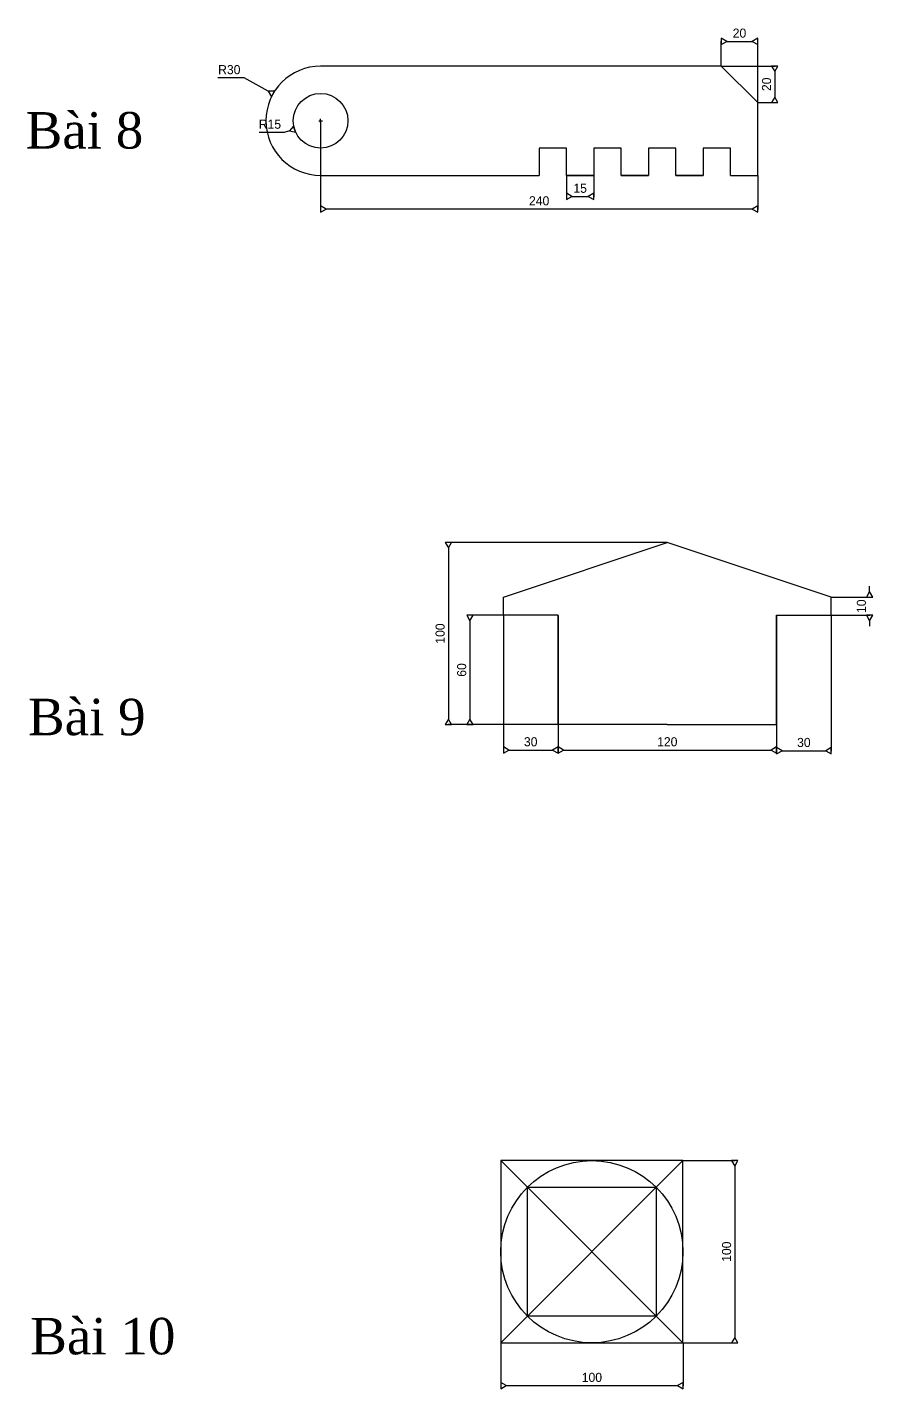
# Model space of a CAD drawing. Header units: inches. Extents: x 90 to 18020, y 90 to 97676.
# Drawn here: x 6148 to 6613, y 94785 to 95532 of the extents above; entities that cross this region are included whole.
import ezdxf

# ---------------------------------------------------------------- set-up
doc = ezdxf.new("R2010")
doc.units = ezdxf.units.IN
doc.header["$MEASUREMENT"] = 0
doc.layers.add('Line1', color=7, linetype='Continuous', lineweight=30)
doc.styles.add('Text1', font='times.ttf')
doc.dimstyles.new('Style1', dxfattribs={"dimtxt": 5, "dimasz": 3, "dimexe": 0.18, "dimexo": 0.0625, "dimgap": 2, "dimtad": 1, "dimtoh": 1, "dimdec": 0, "dimzin": 0, "dimdsep": 46, "dimtxsty": 'Standard', "dimblk": 'DATUMBLANK', "dimcen": 1, "dimadec": 0, "dimazin": 0, "dimtfac": 1, "dimtdec": 0, "dimtofl": 0, "dimtmove": 0, "dimatfit": 1, "dimfxl": 1, "dimtolj": 1, "dimtzin": 0, "dimarcsym": 2})

# ---------------------------------------------------------------- blocks, each defined once
blk = doc.blocks.new('_DatumBlank')
at = {"color": 0, "linetype": 'ByBlock', "lineweight": -2}
for p, q in [((0, 0.58), (-1, 0)), ((-1, 0), (0, -0.58)), ((0, -0.58), (0, 0.58))]:
    blk.add_line(p, q, dxfattribs=at)
blk = doc.blocks.new('*D73')
at = {"color": 0, "lineweight": -2, "transparency": 16777216}
for p, q in [((6529.44, 95510.78), (6529.44, 95524.45)), ((6532.44, 95524.27), (6546.44, 95524.27)), ((6549.44, 95490.78), (6549.44, 95524.45))]:
    blk.add_line(p, q, dxfattribs=at)
at = {"layer": 'Defpoints', "color": 0, "transparency": 16777216}
for p in [(6549.44, 95524.27), (6529.44, 95510.72), (6549.44, 95490.72)]:
    blk.add_point(p, dxfattribs=at)
at = {"color": 0, "lineweight": -2, "transparency": 16777216, "xscale": 3, "yscale": 3, "zscale": 3, "rotation": 180}
blk.add_blockref('_DatumBlank', (6529.44, 95524.27), dxfattribs=at)
at = {"color": 0, "lineweight": -2, "transparency": 16777216, "xscale": 3, "yscale": 3, "zscale": 3}
blk.add_blockref('_DatumBlank', (6549.44, 95524.27), dxfattribs=at)
at = {"color": 0, "transparency": 16777216, "insert": (6539.44, 95528.77), "char_height": 5, "attachment_point": 5}
blk.add_mtext('\\A1;20', dxfattribs=at)
blk = doc.blocks.new('*D74')
at = {"color": 0, "lineweight": -2, "transparency": 16777216}
for p, q in [((6529.5, 95510.72), (6558.99, 95510.72)), ((6558.81, 95507.72), (6558.81, 95493.72)), ((6549.5, 95490.72), (6558.99, 95490.72))]:
    blk.add_line(p, q, dxfattribs=at)
at = {"layer": 'Defpoints', "color": 0, "transparency": 16777216}
for p in [(6529.44, 95510.72), (6549.44, 95490.72), (6558.81, 95490.72)]:
    blk.add_point(p, dxfattribs=at)
at = {"color": 0, "lineweight": -2, "transparency": 16777216, "xscale": 3, "yscale": 3, "zscale": 3}
for p, rotation in [((6558.81, 95510.72), 90), ((6558.81, 95490.72), 270)]:
    blk.add_blockref('_DatumBlank', p, dxfattribs=dict(at, rotation=rotation))
at = {"color": 0, "transparency": 16777216, "insert": (6554.31, 95500.72), "char_height": 5, "attachment_point": 5, "rotation": 90}
blk.add_mtext('\\A1;20', dxfattribs=at)
blk = doc.blocks.new('*D75')
at = {"color": 0, "lineweight": -2, "transparency": 16777216}
for p, q in [((6267.53, 95504.24), (6253.03, 95504.24)), ((6280.66, 95496.87), (6267.53, 95504.24)), ((6308.44, 95480.72), (6310.44, 95480.72)), ((6309.44, 95479.72), (6309.44, 95481.72))]:
    blk.add_line(p, q, dxfattribs=at)
at = {"layer": 'Defpoints', "color": 0, "transparency": 16777216}
for p in [(6283.28, 95495.4), (6309.44, 95480.72)]:
    blk.add_point(p, dxfattribs=at)
at = {"color": 0, "lineweight": -2, "transparency": 16777216, "xscale": 3, "yscale": 3, "zscale": 3, "rotation": 330.6977029228129}
blk.add_blockref('_DatumBlank', (6283.28, 95495.4), dxfattribs=at)
at = {"color": 0, "transparency": 16777216, "insert": (6259.28, 95508.74), "char_height": 5, "attachment_point": 5}
blk.add_mtext('\\A1;R30', dxfattribs=at)
blk = doc.blocks.new('*D76')
at = {"color": 0, "lineweight": -2, "transparency": 16777216}
for p, q in [((6308.44, 95480.72), (6310.44, 95480.72)), ((6309.44, 95479.72), (6309.44, 95481.72)), ((6289.45, 95474.3), (6275.78, 95474.3)), ((6292.3, 95475.22), (6289.45, 95474.3))]:
    blk.add_line(p, q, dxfattribs=at)
at = {"layer": 'Defpoints', "color": 0, "transparency": 16777216}
for p in [(6309.44, 95480.72), (6295.16, 95476.14)]:
    blk.add_point(p, dxfattribs=at)
at = {"color": 0, "lineweight": -2, "transparency": 16777216, "xscale": 3, "yscale": 3, "zscale": 3, "rotation": 17.78978224524633}
blk.add_blockref('_DatumBlank', (6295.16, 95476.14), dxfattribs=at)
at = {"color": 0, "transparency": 16777216, "insert": (6281.61, 95478.8), "char_height": 5, "attachment_point": 5}
blk.add_mtext('\\A1;R15', dxfattribs=at)
blk = doc.blocks.new('*D77')
at = {"color": 0, "lineweight": -2, "transparency": 16777216}
for p, q in [((6309.44, 95480.66), (6309.44, 95432.07)), ((6549.44, 95450.66), (6549.44, 95432.07)), ((6546.44, 95432.25), (6312.44, 95432.25))]:
    blk.add_line(p, q, dxfattribs=at)
at = {"layer": 'Defpoints', "color": 0, "transparency": 16777216}
for p in [(6309.44, 95480.72), (6549.44, 95450.72), (6309.44, 95432.25)]:
    blk.add_point(p, dxfattribs=at)
at = {"color": 0, "lineweight": -2, "transparency": 16777216, "xscale": 3, "yscale": 3, "zscale": 3, "rotation": 180}
blk.add_blockref('_DatumBlank', (6309.44, 95432.25), dxfattribs=at)
at = {"color": 0, "lineweight": -2, "transparency": 16777216, "xscale": 3, "yscale": 3, "zscale": 3}
blk.add_blockref('_DatumBlank', (6549.44, 95432.25), dxfattribs=at)
at = {"color": 0, "transparency": 16777216, "insert": (6429.44, 95436.75), "char_height": 5, "attachment_point": 5}
blk.add_mtext('\\A1;240', dxfattribs=at)
blk = doc.blocks.new('*D78')
at = {"color": 0, "lineweight": -2, "transparency": 16777216}
for p, q in [((6444.44, 95450.66), (6444.44, 95438.97)), ((6459.44, 95450.66), (6459.44, 95438.97)), ((6447.44, 95439.15), (6456.44, 95439.15))]:
    blk.add_line(p, q, dxfattribs=at)
at = {"layer": 'Defpoints', "color": 0, "transparency": 16777216}
for p in [(6444.44, 95450.72), (6459.44, 95450.72), (6459.44, 95439.15)]:
    blk.add_point(p, dxfattribs=at)
at = {"color": 0, "lineweight": -2, "transparency": 16777216, "xscale": 3, "yscale": 3, "zscale": 3, "rotation": 180}
blk.add_blockref('_DatumBlank', (6444.44, 95439.15), dxfattribs=at)
at = {"color": 0, "lineweight": -2, "transparency": 16777216, "xscale": 3, "yscale": 3, "zscale": 3}
blk.add_blockref('_DatumBlank', (6459.44, 95439.15), dxfattribs=at)
at = {"color": 0, "transparency": 16777216, "insert": (6451.94, 95443.65), "char_height": 5, "attachment_point": 5}
blk.add_mtext('\\A1;15', dxfattribs=at)
blk = doc.blocks.new('*D79')
at = {"color": 0, "lineweight": -2, "transparency": 16777216}
for p, q in [((6610.91, 95222.28), (6610.91, 95225.28)), ((6589.85, 95219.28), (6611.09, 95219.28)), ((6589.85, 95209.28), (6611.09, 95209.28)), ((6610.91, 95206.28), (6610.91, 95203.28))]:
    blk.add_line(p, q, dxfattribs=at)
at = {"layer": 'Defpoints', "color": 0, "transparency": 16777216}
for p in [(6589.79, 95219.28), (6610.91, 95219.28), (6589.79, 95209.28)]:
    blk.add_point(p, dxfattribs=at)
at = {"color": 0, "lineweight": -2, "transparency": 16777216, "xscale": 3, "yscale": 3, "zscale": 3}
for p, rotation in [((6610.91, 95219.28), 270), ((6610.91, 95209.28), 90)]:
    blk.add_blockref('_DatumBlank', p, dxfattribs=dict(at, rotation=rotation))
at = {"color": 0, "transparency": 16777216, "insert": (6606.41, 95214.28), "char_height": 5, "attachment_point": 5, "rotation": 90}
blk.add_mtext('\\A1;10', dxfattribs=at)
blk = doc.blocks.new('*D80')
at = {"color": 0, "lineweight": -2, "transparency": 16777216}
for p, q in [((6559.79, 95209.22), (6559.79, 95134.78)), ((6589.79, 95209.22), (6589.79, 95134.78)), ((6562.79, 95134.96), (6586.79, 95134.96))]:
    blk.add_line(p, q, dxfattribs=at)
at = {"layer": 'Defpoints', "color": 0, "transparency": 16777216}
for p in [(6559.79, 95209.28), (6589.79, 95209.28), (6589.79, 95134.96)]:
    blk.add_point(p, dxfattribs=at)
at = {"color": 0, "lineweight": -2, "transparency": 16777216, "xscale": 3, "yscale": 3, "zscale": 3, "rotation": 180}
blk.add_blockref('_DatumBlank', (6559.79, 95134.96), dxfattribs=at)
at = {"color": 0, "lineweight": -2, "transparency": 16777216, "xscale": 3, "yscale": 3, "zscale": 3}
blk.add_blockref('_DatumBlank', (6589.79, 95134.96), dxfattribs=at)
at = {"color": 0, "transparency": 16777216, "insert": (6574.79, 95139.46), "char_height": 5, "attachment_point": 5}
blk.add_mtext('\\A1;30', dxfattribs=at)
blk = doc.blocks.new('*D81')
at = {"color": 0, "lineweight": -2, "transparency": 16777216}
for p, q in [((6439.79, 95149.22), (6439.79, 95135.16)), ((6559.79, 95149.22), (6559.79, 95135.16)), ((6442.79, 95135.34), (6556.79, 95135.34))]:
    blk.add_line(p, q, dxfattribs=at)
at = {"layer": 'Defpoints', "color": 0, "transparency": 16777216}
for p in [(6439.79, 95149.28), (6559.79, 95149.28), (6559.79, 95135.34)]:
    blk.add_point(p, dxfattribs=at)
at = {"color": 0, "lineweight": -2, "transparency": 16777216, "xscale": 3, "yscale": 3, "zscale": 3, "rotation": 180}
blk.add_blockref('_DatumBlank', (6439.79, 95135.34), dxfattribs=at)
at = {"color": 0, "lineweight": -2, "transparency": 16777216, "xscale": 3, "yscale": 3, "zscale": 3}
blk.add_blockref('_DatumBlank', (6559.79, 95135.34), dxfattribs=at)
at = {"color": 0, "transparency": 16777216, "insert": (6499.79, 95139.84), "char_height": 5, "attachment_point": 5}
blk.add_mtext('\\A1;120', dxfattribs=at)
blk = doc.blocks.new('*D82')
at = {"color": 0, "lineweight": -2, "transparency": 16777216}
for p, q in [((6439.72, 95209.28), (6391.23, 95209.28)), ((6391.41, 95206.28), (6391.41, 95152.28)), ((6439.72, 95149.28), (6391.23, 95149.28))]:
    blk.add_line(p, q, dxfattribs=at)
at = {"layer": 'Defpoints', "color": 0, "transparency": 16777216}
for p in [(6439.79, 95209.28), (6391.41, 95149.28), (6439.79, 95149.28)]:
    blk.add_point(p, dxfattribs=at)
at = {"color": 0, "lineweight": -2, "transparency": 16777216, "xscale": 3, "yscale": 3, "zscale": 3}
for p, rotation in [((6391.41, 95209.28), 90), ((6391.41, 95149.28), 270)]:
    blk.add_blockref('_DatumBlank', p, dxfattribs=dict(at, rotation=rotation))
at = {"color": 0, "transparency": 16777216, "insert": (6386.91, 95179.28), "char_height": 5, "attachment_point": 5, "rotation": 90}
blk.add_mtext('\\A1;60', dxfattribs=at)
blk = doc.blocks.new('*D83')
at = {"color": 0, "lineweight": -2, "transparency": 16777216}
for p, q in [((6499.72, 95249.28), (6379.4, 95249.28)), ((6379.58, 95246.28), (6379.58, 95152.28)), ((6499.72, 95149.28), (6379.4, 95149.28))]:
    blk.add_line(p, q, dxfattribs=at)
at = {"layer": 'Defpoints', "color": 0, "transparency": 16777216}
for p in [(6499.79, 95249.28), (6379.58, 95149.28), (6499.79, 95149.28)]:
    blk.add_point(p, dxfattribs=at)
at = {"color": 0, "lineweight": -2, "transparency": 16777216, "xscale": 3, "yscale": 3, "zscale": 3}
for p, rotation in [((6379.58, 95249.28), 90), ((6379.58, 95149.28), 270)]:
    blk.add_blockref('_DatumBlank', p, dxfattribs=dict(at, rotation=rotation))
at = {"color": 0, "transparency": 16777216, "insert": (6375.08, 95199.28), "char_height": 5, "attachment_point": 5, "rotation": 90}
blk.add_mtext('\\A1;100', dxfattribs=at)
blk = doc.blocks.new('*D84')
at = {"color": 0, "lineweight": -2, "transparency": 16777216}
for p, q in [((6409.79, 95209.22), (6409.79, 95135.16)), ((6439.79, 95209.22), (6439.79, 95135.16)), ((6412.79, 95135.34), (6436.79, 95135.34))]:
    blk.add_line(p, q, dxfattribs=at)
at = {"layer": 'Defpoints', "color": 0, "transparency": 16777216}
for p in [(6409.79, 95209.28), (6439.79, 95209.28), (6439.79, 95135.34)]:
    blk.add_point(p, dxfattribs=at)
at = {"color": 0, "lineweight": -2, "transparency": 16777216, "xscale": 3, "yscale": 3, "zscale": 3, "rotation": 180}
blk.add_blockref('_DatumBlank', (6409.79, 95135.34), dxfattribs=at)
at = {"color": 0, "lineweight": -2, "transparency": 16777216, "xscale": 3, "yscale": 3, "zscale": 3}
blk.add_blockref('_DatumBlank', (6439.79, 95135.34), dxfattribs=at)
at = {"color": 0, "transparency": 16777216, "insert": (6424.79, 95139.84), "char_height": 5, "attachment_point": 5}
blk.add_mtext('\\A1;30', dxfattribs=at)
blk = doc.blocks.new('*D122')
at = {"color": 0, "lineweight": -2, "transparency": 16777216}
for p, q in [((6508.43, 94910), (6537.05, 94910)), ((6536.87, 94907), (6536.87, 94813)), ((6508.43, 94810), (6537.05, 94810))]:
    blk.add_line(p, q, dxfattribs=at)
at = {"layer": 'Defpoints', "color": 0, "transparency": 16777216}
for p in [(6508.37, 94910), (6508.37, 94810), (6536.87, 94810)]:
    blk.add_point(p, dxfattribs=at)
at = {"color": 0, "lineweight": -2, "transparency": 16777216, "xscale": 3, "yscale": 3, "zscale": 3}
for p, rotation in [((6536.87, 94910), 90), ((6536.87, 94810), 270)]:
    blk.add_blockref('_DatumBlank', p, dxfattribs=dict(at, rotation=rotation))
at = {"color": 0, "transparency": 16777216, "insert": (6532.37, 94860), "char_height": 5, "attachment_point": 5, "rotation": 90}
blk.add_mtext('\\A1;100', dxfattribs=at)
blk = doc.blocks.new('*D123')
at = {"color": 0, "lineweight": -2, "transparency": 16777216}
for p, q in [((6408.37, 94809.94), (6408.37, 94786.33)), ((6508.43, 94809.94), (6508.43, 94786.33)), ((6411.37, 94786.51), (6505.43, 94786.51))]:
    blk.add_line(p, q, dxfattribs=at)
at = {"layer": 'Defpoints', "color": 0, "transparency": 16777216}
for p in [(6408.37, 94810), (6508.43, 94810), (6508.43, 94786.51)]:
    blk.add_point(p, dxfattribs=at)
at = {"color": 0, "lineweight": -2, "transparency": 16777216, "xscale": 3, "yscale": 3, "zscale": 3, "rotation": 180}
blk.add_blockref('_DatumBlank', (6408.37, 94786.51), dxfattribs=at)
at = {"color": 0, "lineweight": -2, "transparency": 16777216, "xscale": 3, "yscale": 3, "zscale": 3}
blk.add_blockref('_DatumBlank', (6508.43, 94786.51), dxfattribs=at)
at = {"color": 0, "transparency": 16777216, "insert": (6458.4, 94791.01), "char_height": 5, "attachment_point": 5}
blk.add_mtext('\\A1;100', dxfattribs=at)

msp = doc.modelspace()

# ---------------------------------------------------------------- linework, layer by layer
at = {"layer": 'Line1'}
for p, q in [((6549.44, 95490.72), (6529.44, 95510.72)), ((6444.44, 95465.72), (6429.44, 95465.72)), ((6429.44, 95465.72), (6429.44, 95450.72)), ((6444.44, 95450.72), (6444.44, 95465.72)), ((6474.44, 95465.72), (6459.44, 95465.72)), ((6459.44, 95465.72), (6459.44, 95450.72)), ((6474.44, 95450.72), (6474.44, 95465.72)), ((6504.44, 95465.72), (6489.44, 95465.72)), ((6489.44, 95465.72), (6489.44, 95450.72)), ((6504.44, 95450.72), (6504.44, 95465.72)), ((6534.44, 95465.72), (6519.44, 95465.72)), ((6519.44, 95465.72), (6519.44, 95450.72)), ((6534.44, 95450.72), (6534.44, 95465.72)), ((6459.44, 95450.72), (6444.44, 95450.72)), ((6459.44, 95450.72), (6444.44, 95450.72)), ((6489.44, 95450.72), (6474.44, 95450.72)), ((6519.44, 95450.72), (6504.44, 95450.72)), ((6409.79, 95219.28), (6499.79, 95249.28)), ((6589.79, 95219.28), (6499.79, 95249.28)), ((6409.79, 95209.28), (6409.79, 95219.28)), ((6589.79, 95209.28), (6589.79, 95219.28)), ((6439.79, 95209.28), (6409.79, 95209.28)), ((6439.79, 95149.28), (6439.79, 95209.28)), ((6559.79, 95149.28), (6559.79, 95209.28)), ((6559.79, 95209.28), (6589.79, 95209.28)), ((6499.79, 95149.28), (6439.79, 95149.28)), ((6499.79, 95149.28), (6559.79, 95149.28)), ((6508.37, 94910), (6408.37, 94810)), ((6408.37, 94910), (6508.37, 94810))]:
    msp.add_line(p, q, dxfattribs=at)
for points in [[(6529.44, 95510.72), (6309.44, 95510.72)], [(6534.44, 95450.72), (6549.44, 95450.72), (6549.44, 95490.72)], [(6309.44, 95450.72), (6429.44, 95450.72)], [(6444.44, 95450.72), (6459.44, 95450.72)], [(6474.44, 95450.72), (6489.44, 95450.72)], [(6504.44, 95450.72), (6519.44, 95450.72)]]:
    msp.add_lwpolyline(points, dxfattribs=at)
for points in [[(6408.37, 94810), (6508.37, 94810), (6508.37, 94910), (6408.37, 94910)], [(6423.01, 94895.36), (6493.72, 94895.36), (6493.72, 94824.65), (6423.01, 94824.65)]]:
    msp.add_lwpolyline(points, close=True, dxfattribs=at)
for centre, radius in [((6309.44, 95480.72), 15), ((6458.37, 94860), 50)]:
    msp.add_circle(centre, radius, dxfattribs=at)
msp.add_arc((6309.44, 95480.72), 30, 90, 270, dxfattribs=at)

# ---------------------------------------------------------------- texts
at = {"color": 2, "style": 'Text1'}
for s, p in [('Bài 8', (6147.45, 95465.47)), ('Bài 9', (6148.72, 95143.5)), ('Bài 10', (6149.98, 94803.67))]:
    msp.add_text(s, height=20, dxfattribs=at).set_placement(p)

# ---------------------------------------------------------------- dimensions: what is measured, and where the dimension line sits
for base, p1, p2, picture, middle in [((6549.44, 95524.27), (6529.44, 95510.72), (6549.44, 95490.72), '*D73', (6539.44, 95528.77)), ((6309.44, 95432.25), (6549.44, 95450.72), (6309.44, 95480.72), '*D77', (6429.44, 95436.75)), ((6459.44, 95439.15), (6444.44, 95450.72), (6459.44, 95450.72), '*D78', (6451.94, 95443.65)), ((6439.79, 95135.34), (6409.79, 95209.28), (6439.79, 95209.28), '*D84', (6424.79, 95139.84)), ((6589.79, 95134.96), (6559.79, 95209.28), (6589.79, 95209.28), '*D80', (6574.79, 95139.46)), ((6559.79, 95135.34), (6439.79, 95149.28), (6559.79, 95149.28), '*D81', (6499.79, 95139.84)), ((6508.43, 94786.51), (6408.37, 94810), (6508.43, 94810), '*D123', (6458.4, 94791.01))]:
    dim = msp.add_linear_dim(base=base, p1=p1, p2=p2, dimstyle='Style1')
    dim.commit()
    dim.dimension.update_dxf_attribs({"geometry": picture, "text_midpoint": middle})
dim = msp.add_radius_dim(center=(6309.44, 95480.72), mpoint=(6283.28, 95495.4), dimstyle='Style1')
dim.commit()
dim.dimension.update_dxf_attribs({"geometry": '*D75', "text_midpoint": (6259.28, 95504.24), "dimtype": 164})
for base, p1, p2, picture, middle in [((6558.81, 95490.72), (6529.44, 95510.72), (6549.44, 95490.72), '*D74', (6554.31, 95500.72)), ((6379.58, 95149.28), (6499.79, 95249.28), (6499.79, 95149.28), '*D83', (6375.08, 95199.28)), ((6610.91, 95219.28), (6589.79, 95209.28), (6589.79, 95219.28), '*D79', (6606.41, 95214.28)), ((6391.41, 95149.28), (6439.79, 95209.28), (6439.79, 95149.28), '*D82', (6386.91, 95179.28)), ((6536.87, 94810), (6508.37, 94910), (6508.37, 94810), '*D122', (6532.37, 94860))]:
    dim = msp.add_linear_dim(base=base, p1=p1, p2=p2, angle=90, dimstyle='Style1')
    dim.commit()
    dim.dimension.update_dxf_attribs({"geometry": picture, "text_midpoint": middle})
dim = msp.add_radius_dim(center=(6309.44, 95480.72), mpoint=(6295.16, 95476.14), dimstyle='Style1')
dim.commit()
dim.dimension.update_dxf_attribs({"geometry": '*D76', "text_midpoint": (6281.61, 95478.8)})

doc.saveas('drawing.dxf')
